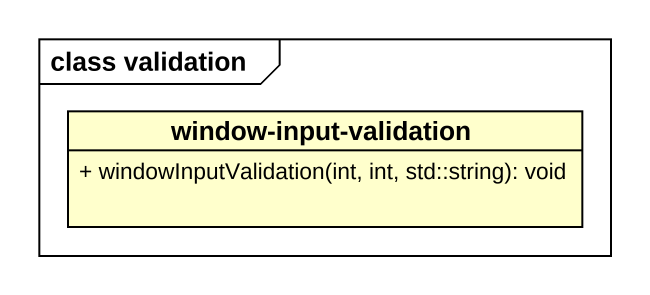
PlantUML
@startuml
mainframe class validation
hide circle
hide empty members
skinparam classAttributeIconSize 0
class "window-input-validation" as window_input_validation {
  + windowInputValidation(int, int, std::string): void
}
@enduml
